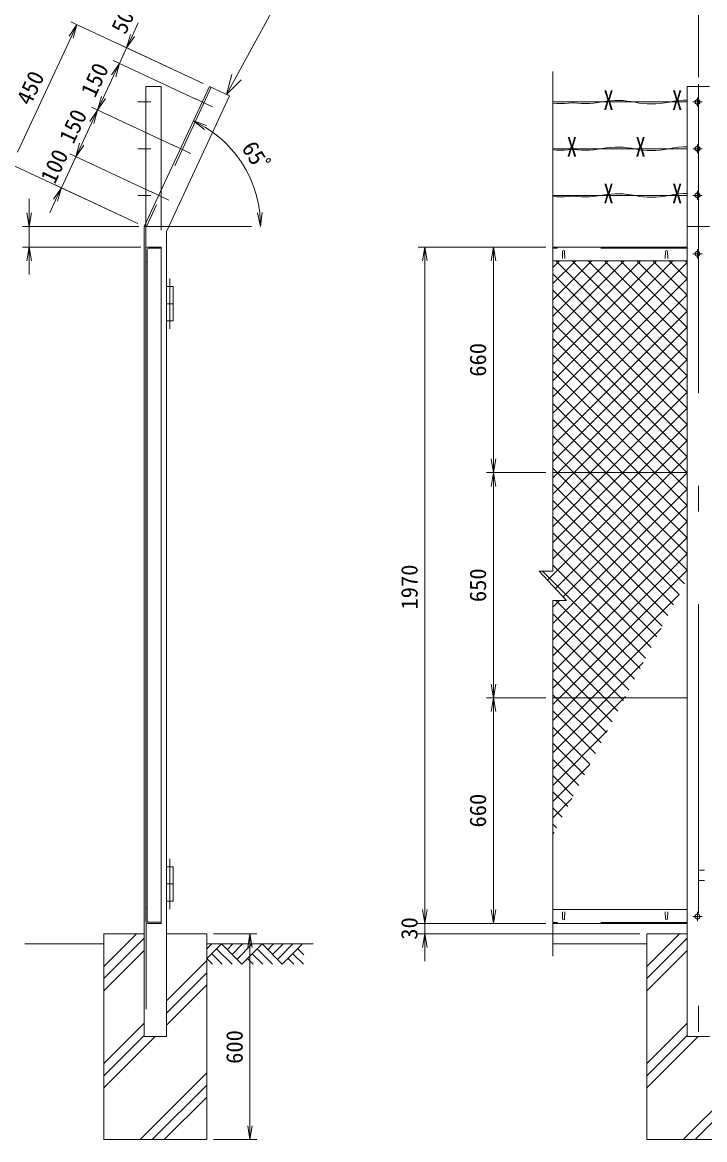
# Model space of a CAD drawing. Units: millimetres, scale not verified. Extents: x -5936 to 5936, y -4198 to 4198.
# Drawn here: x -1376 to 612, y -1857 to 1397 of the extents above; entities that cross this region are included whole.
import ezdxf
from ezdxf.enums import TextEntityAlignment as Align

# ---------------------------------------------------------------- set-up
doc = ezdxf.new("R2010")
doc.units = ezdxf.units.MM
doc.header["$LTSCALE"] = 30
for name, pattern in [('USER1', [58, 30, -9, 2.5, -5, 2.5, -9]), ('USER2', [12.6, 8.4, -4.2]), ('USER3', [50.5, 30, -9, 2.5, -9])]:
    doc.linetypes.add(name, pattern=pattern)
for name, color, linetype, lineweight in [('0-0_22', 7, 'Continuous', 9), ('0-2_27', 3, 'Continuous', 9), ('0-3_D-STR1', 1, 'Continuous', 9), ('0-6_D-STR4', 7, 'Continuous', 9), ('0-7_0', 7, 'Continuous', 9), ('0-8_D-DCR-HCH', 7, 'Continuous', 9), ('0-9_32', 1, 'USER3', 9), ('0-A_5', 1, 'Continuous', 9), ('0-B_D-STR-DIM', 7, 'Continuous', 9), ('0-E_D-STR2', 7, 'Continuous', 9), ('0-F_1', 7, 'Continuous', 9)]:
    doc.layers.add(name, color=color, linetype=linetype, lineweight=lineweight)
doc.styles.add('ＭＳ ゴシック', font='')
doc.styles.get('ＭＳ ゴシック').set_extended_font_data('MS Gothic')

# ---------------------------------------------------------------- blocks, each defined once
blk = doc.blocks.new('G104')
at = {"layer": '0-0_22'}
for p, q in [((155047.9, 85697.5), (155472.2, 86121.8)), ((155047.9, 84849), (156320.7, 86121.8)), ((156320.7, 86121.8), (158093.1, 84349.4)), ((157320, 86121.8), (156820.4, 85622.2)), ((158168.5, 86121.8), (157244.6, 85197.9)), ((159017, 86121.8), (157668.8, 84773.6)), ((159865.5, 86121.8), (158093.1, 84349.4)), ((159865.5, 86121.8), (161638, 84349.4)), ((160864.8, 86121.8), (160365.2, 85622.2)), ((161713.3, 86121.8), (160789.4, 85197.9)), ((162561.8, 86121.8), (161213.7, 84773.7)), ((163410.4, 86121.8), (161637.9, 84349.4)), ((155472.2, 85273.3), (156396.1, 84349.4)), ((155896.4, 85697.5), (157244.6, 84349.4)), ((159017, 85273.3), (159940.9, 84349.4)), ((159441.3, 85697.6), (160789.4, 84349.4)), ((163485.7, 84349.4), (162561.8, 85273.3)), ((163510.2, 85173.4), (162986.1, 85697.5)), ((155047.9, 84849), (155547.5, 84349.4)), ((158592.8, 84849), (159092.4, 84349.4)), ((162637.2, 84349.4), (162137.6, 84849))]:
    blk.add_line(p, q, dxfattribs=at)
blk = doc.blocks.new('_OPEN')
at = {"layer": '0-7_0'}
blk.add_line((-30, 5), (0, 0), dxfattribs=at)
blk.add_lwpolyline([(-30, -5), (0, 0), (-30, 0)], dxfattribs=at)

msp = doc.modelspace()

# ---------------------------------------------------------------- linework, layer by layer
at = {"layer": '0-2_27'}
for p, q in [((561.17, 1165.46), (169.68, 1165.46)), ((561.17, 1029.51), (169.68, 1029.51)), ((561.17, 893.57), (169.68, 893.57)), ((-935.96, 627.94), (-955.96, 627.94)), ((-935.96, 527.94), (-935.96, 627.94)), ((-935.96, 577.94), (-955.96, 577.94)), ((-955.96, 467.94), (-955.96, 567.94)), ((-935.96, 527.94), (-955.96, 527.94)), ((-955.96, -952.06), (-955.96, -1052.06)), ((-935.96, -1062.06), (-955.96, -1062.06)), ((-935.96, -1062.06), (-935.96, -1162.06)), ((-935.96, -1112.06), (-955.96, -1112.06)), ((-935.96, -1162.06), (-955.96, -1162.06))]:
    msp.add_line(p, q, dxfattribs=at)
at = {"layer": '0-2_27', "linetype": 'USER3'}
for p, q in [((-945.96, 505.11), (-945.96, 651.54)), ((-945.96, -1039.24), (-945.96, -1185.67))]:
    msp.add_line(p, q, dxfattribs=at)
at = {"layer": '0-2_27'}
for points in [[(169.68, 1162.29), (180.35, 1161.54), (192.3, 1161.22), (204.06, 1161.44), (215.63, 1162.19), (227.01, 1163.49), (228.67, 1163.76)], [(561.17, 1170.83), (549.41, 1170.46), (536.12, 1169.4), (522.7, 1167.68), (509.16, 1165.31), (495.7, 1162.94), (482.53, 1161.22), (469.65, 1160.15), (457.06, 1159.72), (444.75, 1159.95), (432.73, 1160.82), (421, 1162.34), (409.55, 1164.52), (398.17, 1166.72), (386.63, 1168.34), (374.92, 1169.37), (363.05, 1169.81), (351.02, 1169.67), (338.82, 1168.93), (326.47, 1167.62), (313.95, 1165.71), (301.44, 1163.79), (289.12, 1162.39), (276.99, 1161.54), (265.04, 1161.22), (253.28, 1161.44), (241.71, 1162.19), (230.33, 1163.49), (228.67, 1163.76)], [(169.68, 1026.34), (180.35, 1025.59), (192.3, 1025.27), (204.06, 1025.49), (215.63, 1026.25), (227.01, 1027.54), (228.67, 1027.81)], [(561.17, 1034.88), (549.41, 1034.52), (536.12, 1033.45), (522.7, 1031.74), (509.16, 1029.37), (495.7, 1027), (482.53, 1025.27), (469.65, 1024.2), (457.06, 1023.78), (444.75, 1024), (432.73, 1024.87), (421, 1026.4), (409.55, 1028.57), (398.17, 1030.77), (386.63, 1032.39), (374.92, 1033.42), (363.05, 1033.86), (351.02, 1033.72), (338.82, 1032.99), (326.47, 1031.67), (313.95, 1029.77), (301.44, 1027.84), (289.12, 1026.45), (276.99, 1025.59), (265.04, 1025.27), (253.28, 1025.49), (241.71, 1026.25), (230.33, 1027.54), (228.67, 1027.81)], [(169.68, 890.4), (180.35, 889.65), (192.3, 889.33), (204.06, 889.55), (215.63, 890.3), (227.01, 891.59), (228.67, 891.86)], [(561.17, 898.94), (549.41, 898.57), (536.12, 897.51), (522.7, 895.79), (509.16, 893.42), (495.7, 891.05), (482.53, 889.33), (469.65, 888.25), (457.06, 887.83), (444.75, 888.05), (432.73, 888.93), (421, 890.45), (409.55, 892.62), (398.17, 894.83), (386.63, 896.44), (374.92, 897.47), (363.05, 897.92), (351.02, 897.77), (338.82, 897.04), (326.47, 895.73), (313.95, 893.82), (301.44, 891.89), (289.12, 890.5), (276.99, 889.65), (265.04, 889.33), (253.28, 889.55), (241.71, 890.3), (230.33, 891.59), (228.67, 891.86)]]:
    msp.add_lwpolyline(points, dxfattribs=at)
at = {"layer": '0-3_D-STR1'}
for p, q in [((169.68, 1254.73), (169.68, -200.92)), ((-830.78, 1210.77), (-1020.96, 802.94)), ((-830.78, 1210.77), (-771.87, 1183.3)), ((561.17, 1210.77), (561.17, -1557.06)), ((626.17, 1210.77), (561.17, 1210.77)), ((-771.87, 1183.3), (-955.96, 788.52)), ((-1020.96, 802.94), (-1020.96, -1557.06)), ((-955.96, 788.52), (-955.96, -1557.06)), ((561.17, 802.94), (626.17, 802.94)), ((561.17, 802.94), (626.17, 802.94)), ((-1015.96, 722.94), (-1015.96, 737.94)), ((-1015.96, 697.94), (-1015.96, 737.31)), ((-1015.96, -1221.44), (-1015.96, 727.72)), ((-1012.59, -1184.31), (-1012.59, 733.94)), ((-1012.59, 700.19), (-1012.59, 733.94)), ((-1010.34, 742.94), (-970.96, 742.94)), ((-1006.96, 739.56), (-973.21, 739.56)), ((-970.96, 742.94), (-970.96, -1227.06)), ((-970.96, 742.94), (-970.96, 741.81)), ((561.17, 742.94), (169.68, 742.94)), ((197.42, 709.44), (198.17, 729.94)), ((204.92, 709.44), (204.17, 729.94)), ((497.42, 709.44), (498.17, 729.94)), ((504.92, 709.44), (504.17, 729.94)), ((-1015.96, 697.94), (-1014.84, 697.94)), ((561.17, 702.94), (169.68, 702.94)), ((561.17, 85.94), (169.68, 85.94)), ((129.68, -200.92), (209.68, -287.08)), ((169.68, -200.92), (129.68, -200.92)), ((169.68, -287.08), (169.68, -1322.75)), ((169.68, -287.08), (209.68, -287.08)), ((561.17, -570.06), (169.68, -570.06)), ((592.92, -1072.06), (611.26, -1072.06)), ((592.92, -1102.06), (611.26, -1102.06)), ((-1015.96, -1182.06), (-1014.84, -1182.06)), ((-1015.96, -1182.06), (-1014.84, -1182.06)), ((-1015.96, -1182.06), (-1015.96, -1221.44)), ((-1015.96, -1182.06), (-1015.96, -1221.44)), ((-1012.59, -1184.31), (-1012.59, -1218.06)), ((-1012.59, -1184.31), (-1012.59, -1218.06)), ((561.17, -1187.06), (169.68, -1187.06)), ((197.42, -1193.56), (198.17, -1214.06)), ((204.92, -1193.56), (204.17, -1214.06)), ((497.42, -1193.56), (498.17, -1214.06)), ((504.92, -1193.56), (504.17, -1214.06)), ((-1015.96, -1207.06), (-1015.96, -1221.44)), ((-1010.34, -1227.06), (-970.96, -1227.06)), ((-1007.52, -1227.06), (-979.4, -1227.06)), ((-1006.96, -1223.69), (-973.21, -1223.69)), ((-1006.96, -1223.69), (-973.21, -1223.69)), ((-970.96, -1227.06), (-970.96, -1225.94)), ((-970.96, -1227.06), (-970.96, -1225.94)), ((561.17, -1227.06), (169.68, -1227.06)), ((-1020.96, -1557.06), (-955.96, -1557.06)), ((626.17, -1557.06), (561.17, -1557.06))]:
    msp.add_line(p, q, dxfattribs=at)
at = {"layer": '0-3_D-STR1', "linetype": 'USER1'}
for p, q in [((-1015.96, 737.31), (-1015.96, 1210.77)), ((-1015.96, 1210.77), (-970.96, 1210.77)), ((-970.96, 1210.77), (-970.96, 791.85))]:
    msp.add_line(p, q, dxfattribs=at)
at = {"layer": '0-3_D-STR1', "linetype": 'USER2'}
for p, q in [((-825.35, 1208.24), (-1015.52, 800.4)), ((561.17, 739.94), (169.68, 739.94)), ((-1014.96, -1224.64), (-1014.96, -1557.06)), ((561.17, -1224.06), (169.68, -1224.06))]:
    msp.add_line(p, q, dxfattribs=at)
at = {"layer": '0-3_D-STR1', "linetype": 'USER3'}
for p, q in [((593.67, 1217.47), (593.67, -1614.31)), ((591.17, 1152.03), (591.17, 1178.91)), ((-1001.76, 1165.46), (-1039.82, 1165.46)), ((577.73, 1165.46), (604.62, 1165.46)), ((591.17, 1016.08), (591.17, 1042.96)), ((-1001.76, 1029.51), (-1039.82, 1029.51)), ((577.73, 1029.51), (604.62, 1029.51)), ((-1001.76, 893.57), (-1039.82, 893.57)), ((577.73, 893.57), (604.62, 893.57)), ((591.17, 880.13), (591.17, 907.02)), ((604.6, 722.94), (577.72, 722.94)), ((591.17, 736.37), (591.17, 709.49)), ((591.17, -1193.63), (591.17, -1220.51)), ((604.6, -1207.06), (577.72, -1207.06))]:
    msp.add_line(p, q, dxfattribs=at)
at = {"layer": '0-3_D-STR1'}
for points in [[(591.17, 1173.3), (597.96, 1169.38), (597.96, 1161.54), (591.17, 1157.62), (584.38, 1161.54), (584.38, 1169.38)], [(591.17, 1037.35), (597.96, 1033.43), (597.96, 1025.59), (591.17, 1021.67), (584.38, 1025.59), (584.38, 1033.43)], [(591.17, 901.41), (597.96, 897.49), (597.96, 889.65), (591.17, 885.73), (584.38, 889.65), (584.38, 897.49)], [(583.33, 722.94), (587.25, 729.72), (595.09, 729.72), (599.01, 722.94), (595.09, 716.15), (587.25, 716.15)], [(583.33, -1207.06), (587.25, -1213.85), (595.09, -1213.85), (599.01, -1207.06), (595.09, -1200.28), (587.25, -1200.28)]]:
    msp.add_lwpolyline(points, close=True, dxfattribs=at)
for centre in [(591.17, 1165.46), (591.17, 1029.51), (591.17, 893.57), (591.17, 722.94), (591.17, -1207.06)]:
    msp.add_circle(centre, 6.8, dxfattribs=at)
for centre, radius, start, end in [((-1010.34, 737.31), 5.62, 90, 180), ((-1006.96, 733.94), 5.62, 90, 180), ((-973.21, 741.81), 2.25, 270, 0), ((201.17, 729.94), 3, 0, 180), ((501.17, 729.94), 3, 0, 180), ((-1014.84, 700.19), 2.25, 270, 0), ((-1014.84, -1184.31), 2.25, 0, 90), ((-1014.84, -1184.31), 2.25, 0, 90), ((-1010.34, -1221.44), 5.62, 180, 270), ((-1010.34, -1221.44), 5.62, 180, 270), ((-1006.96, -1218.06), 5.62, 180, 270), ((-1006.96, -1218.06), 5.62, 180, 270), ((-973.21, -1225.94), 2.25, 0, 90), ((-973.21, -1225.94), 2.25, 0, 90), ((201.17, -1214.06), 3, 180, 0), ((501.17, -1214.06), 3, 180, 0)]:
    msp.add_arc(centre, radius, start, end, dxfattribs=at)
at = {"layer": '0-6_D-STR4'}
for p, q in [((-1138.46, -1257.06), (-1138.46, -1857.06)), ((-1020.96, -1257.06), (-1138.46, -1257.06)), ((-838.46, -1257.06), (-955.96, -1257.06)), ((-838.46, -1257.06), (-838.46, -1857.06)), ((443.67, -1257.06), (443.67, -1857.06)), ((443.67, -1257.06), (561.17, -1257.06)), ((-1369.07, -1287.06), (-1138.46, -1287.06)), ((-838.46, -1287.06), (-528.09, -1287.06)), ((443.67, -1287.06), (169.68, -1287.06)), ((-838.46, -1857.06), (-1138.46, -1857.06)), ((443.67, -1857.06), (743.67, -1857.06))]:
    msp.add_line(p, q, dxfattribs=at)
at = {"layer": '0-8_D-DCR-HCH'}
for p, q in [((-1138.46, -1352.62), (-1042.91, -1257.06)), ((443.67, -1352.62), (539.22, -1257.06)), ((-1138.46, -1387.97), (-1020.96, -1270.47)), ((443.67, -1387.97), (561.17, -1270.47)), ((-1138.46, -1423.33), (-1020.96, -1305.83)), ((443.67, -1423.33), (561.17, -1305.83)), ((-955.96, -1452.96), (-838.46, -1335.46)), ((-955.96, -1488.32), (-838.46, -1370.82)), ((-955.96, -1523.67), (-838.46, -1406.17)), ((-1138.46, -1635.46), (-1020.96, -1517.96)), ((443.67, -1635.46), (561.17, -1517.96)), ((-1138.46, -1670.82), (-1020.96, -1553.32)), ((-1138.46, -1706.17), (-989.35, -1557.06)), ((443.67, -1670.82), (561.17, -1553.32)), ((443.67, -1706.17), (592.77, -1557.06)), ((-1032.9, -1857.06), (-838.46, -1662.62)), ((549.23, -1857.06), (743.67, -1662.62)), ((-997.55, -1857.06), (-838.46, -1697.98)), ((584.58, -1857.06), (743.67, -1697.98)), ((-962.19, -1857.06), (-838.46, -1733.34))]:
    msp.add_line(p, q, dxfattribs=at)
at = {"layer": '0-9_32'}
for p, q in [((-875.02, 1176.23), (-821.98, 1151.5)), ((-938.41, 1040.28), (-885.38, 1015.56)), ((-1001.8, 904.34), (-948.77, 879.61))]:
    msp.add_line(p, q, dxfattribs=at)
at = {"layer": '0-A_5'}
msp.add_line((-1020.96, 802.94), (-708.41, 802.94), dxfattribs=at)
at = {"layer": '0-B_D-STR-DIM'}
for p, q in [((593.67, 1237.47), (593.67, 1707.6)), ((-848.91, 1219.23), (-1235.05, 1399.28)), ((-1055.01, 1359.47), (-1038.1, 1395.72)), ((-1390.19, 1019.25), (-1233.82, 1354.58)), ((-1071.91, 1323.21), (-1093.04, 1277.9)), ((-848.91, 1219.23), (-1090.04, 1331.67)), ((-870.04, 1173.91), (-1111.17, 1286.35)), ((-870.04, 1173.91), (-1111.17, 1286.35)), ((-1139.53, 1178.2), (-1109.95, 1241.65)), ((-1109.95, 1241.65), (-1126.85, 1205.39)), ((-933.43, 1037.96), (-1174.56, 1150.4)), ((-933.43, 1037.96), (-1174.56, 1150.4)), ((-1202.92, 1042.26), (-1173.34, 1105.7)), ((-1202.92, 1042.26), (-1186.02, 1078.51)), ((-996.83, 902.02), (-1237.95, 1014.46)), ((-996.83, 902.02), (-1237.95, 1014.46)), ((-1039.09, 811.39), (-1425.22, 991.45)), ((-1262.09, 915.37), (-1219.83, 1006.01)), ((-1039.09, 811.39), (-1280.21, 923.83)), ((-1355.83, 842.94), (-1355.83, 882.94)), ((-1278.99, 879.12), (-1295.9, 842.87)), ((-1040.96, 802.94), (-1375.83, 802.94)), ((-1036.5, 802.94), (-1356.19, 802.94)), ((-1355.83, 802.94), (-1355.83, 742.94)), ((-1030.34, 742.94), (-1375.83, 742.94)), ((109.68, 742.94), (-223.06, 742.94)), ((149.68, 742.94), (-23.42, 742.94)), ((-1355.83, 702.94), (-1355.83, 662.94)), ((-203.06, 702.94), (-203.06, -1187.06)), ((-3.42, 125.94), (-3.42, 702.94)), ((149.68, 85.94), (-23.42, 85.94)), ((149.68, 85.94), (-23.42, 85.94)), ((-3.42, -530.06), (-3.42, 45.94)), ((149.68, -570.06), (-23.42, -570.06)), ((149.68, -570.06), (-23.42, -570.06)), ((-3.42, -1187.06), (-3.42, -610.06)), ((-203.06, -1187.06), (-203.06, -1147.06)), ((109.68, -1227.06), (-223.06, -1227.06)), ((109.68, -1227.06), (-223.06, -1227.06)), ((-203.06, -1227.06), (-203.06, -1257.06)), ((149.68, -1227.06), (-23.42, -1227.06)), ((-818.46, -1257.06), (-692.64, -1257.06)), ((423.67, -1257.06), (-223.06, -1257.06)), ((-712.64, -1297.06), (-712.64, -1817.06)), ((-203.06, -1297.06), (-203.06, -1337.06)), ((-818.46, -1857.06), (-692.64, -1857.06))]:
    msp.add_line(p, q, dxfattribs=at)
msp.add_arc((-1020.96, 802.94), 339.46, 6.75529, 58.24471, dxfattribs=at)
at = {"layer": '0-E_D-STR2'}
for p, q in [((169.68, 683.48), (189.14, 702.94)), ((169.68, 636.34), (236.28, 702.94)), ((169.68, 589.2), (283.42, 702.94)), ((169.68, 542.06), (330.56, 702.94)), ((169.68, 494.92), (377.7, 702.94)), ((169.68, 447.78), (424.84, 702.94)), ((169.68, 400.64), (471.98, 702.94)), ((169.68, 353.5), (519.12, 702.94)), ((169.68, 306.36), (561.17, 697.84)), ((561.17, 320.38), (178.62, 702.94)), ((561.17, 367.52), (225.76, 702.94)), ((561.17, 414.67), (272.9, 702.94)), ((561.17, 461.81), (320.04, 702.94)), ((561.17, 508.95), (367.18, 702.94)), ((561.17, 556.09), (414.32, 702.94)), ((561.17, 603.23), (461.46, 702.94)), ((561.17, 650.37), (508.6, 702.94)), ((561.17, 697.51), (555.74, 702.94)), ((561.17, 273.24), (169.68, 664.73)), ((169.68, 259.22), (561.17, 650.7)), ((561.17, 226.1), (169.68, 617.59)), ((169.68, 212.08), (561.17, 603.56)), ((561.17, 178.96), (169.68, 570.45)), ((169.68, 164.94), (561.17, 556.42)), ((561.17, 131.82), (169.68, 523.31)), ((169.68, 117.8), (561.17, 509.28)), ((559.91, 85.94), (169.68, 476.16)), ((184.96, 85.94), (561.17, 462.14)), ((512.77, 85.94), (169.68, 429.02)), ((232.1, 85.94), (561.17, 415)), ((465.63, 85.94), (169.68, 381.88)), ((279.24, 85.94), (561.17, 367.86)), ((418.49, 85.94), (169.68, 334.74)), ((326.38, 85.94), (561.17, 320.72)), ((371.35, 85.94), (169.68, 287.6)), ((373.52, 85.94), (561.17, 273.58)), ((324.21, 85.94), (169.68, 240.46)), ((277.07, 85.94), (169.68, 193.32)), ((467.81, 85.94), (561.17, 179.3)), ((229.93, 85.94), (169.68, 146.18)), ((514.95, 85.94), (561.17, 132.16)), ((182.79, 85.94), (169.68, 99.04)), ((154.37, -227.5), (467.81, 85.94)), ((169.68, 70.66), (184.96, 85.94)), ((169.68, 23.52), (232.1, 85.94)), ((169.68, -23.62), (279.24, 85.94)), ((169.68, -70.76), (326.38, 85.94)), ((169.68, -117.91), (373.52, 85.94)), ((177.06, -251.95), (514.95, 85.94)), ((537.43, -268.71), (182.79, 85.94)), ((199.76, -276.39), (561.17, 85.02)), ((553.65, -237.79), (229.93, 85.94)), ((561.17, -198.16), (277.07, 85.94)), ((561.17, -151.02), (324.21, 85.94)), ((561.17, -103.88), (371.35, 85.94)), ((561.17, -56.74), (418.49, 85.94)), ((561.17, -9.6), (465.63, 85.94)), ((561.17, 37.54), (512.77, 85.94)), ((561.17, 84.68), (559.91, 85.94)), ((521.21, -299.63), (169.68, 51.9)), ((169.68, -353.61), (561.17, 37.88)), ((504.99, -330.55), (169.68, 4.76)), ((169.68, -400.75), (561.17, -9.27)), ((488.77, -361.47), (169.68, -42.38)), ((169.68, -447.89), (561.17, -56.41)), ((472.55, -392.39), (169.68, -89.52)), ((169.68, -495.03), (561.17, -103.55)), ((456.33, -423.31), (169.68, -136.66)), ((169.68, -542.17), (561.17, -150.69)), ((440.11, -454.23), (169.68, -183.8)), ((131.67, -203.06), (133.81, -200.92)), ((423.89, -485.15), (139.66, -200.92)), ((169.68, -306.47), (189.07, -287.08)), ((407.67, -516.07), (178.68, -287.08)), ((236.07, -570.06), (537.44, -268.69)), ((391.45, -546.99), (169.68, -325.22)), ((367.39, -570.06), (169.68, -372.36)), ((283.21, -570.06), (485.43, -367.85)), ((320.25, -570.06), (169.68, -419.5)), ((273.1, -570.06), (169.68, -466.64)), ((330.35, -570.06), (433.41, -467)), ((225.96, -570.06), (169.68, -513.78)), ((178.82, -570.06), (169.68, -560.93)), ((169.68, -636.45), (236.07, -570.06)), ((169.68, -683.59), (283.21, -570.06)), ((169.68, -730.73), (330.35, -570.06)), ((169.68, -777.87), (377.49, -570.06)), ((310.35, -701.59), (178.82, -570.06)), ((326.57, -670.67), (225.96, -570.06)), ((342.79, -639.75), (273.1, -570.06)), ((359.01, -608.83), (320.25, -570.06)), ((375.23, -577.91), (367.39, -570.06)), ((377.49, -570.06), (381.4, -566.16)), ((294.13, -732.51), (169.68, -608.07)), ((277.91, -763.43), (169.68, -655.21)), ((169.68, -825.01), (329.38, -665.31)), ((261.69, -794.35), (169.68, -702.35)), ((245.47, -825.27), (169.68, -749.49)), ((169.68, -872.15), (277.37, -764.47)), ((229.25, -856.19), (169.68, -796.63)), ((213.03, -887.11), (169.68, -843.77)), ((169.68, -919.29), (225.35, -863.63)), ((196.81, -918.03), (169.68, -890.91)), ((180.59, -948.95), (169.68, -938.05)), ((169.68, -966.43), (173.34, -962.78))]:
    msp.add_line(p, q, dxfattribs=at)
for points in [[(169.68, -165.05), (420.67, 85.94), (561.17, 226.44)], [(169.68, -589.31), (188.93, -570.06), (561.17, -197.83)]]:
    msp.add_lwpolyline(points, dxfattribs=at)
at = {"layer": '0-F_1'}
for q in [(-616.76, 1488.19), (-765.62, 1245.5), (-738.61, 1230.17)]:
    msp.add_line((-780.72, 1187.43), q, dxfattribs=at)

# ---------------------------------------------------------------- block references
at = {"layer": '0-7_0', "xscale": 0.03333333, "yscale": 0.03333333}
msp.add_blockref('G104', (-6006.41, -4157.79), dxfattribs=at)
at = {"layer": '0-B_D-STR-DIM', "xscale": 1.333333, "yscale": 1.333333}
for p, rotation in [((-1216.92, 1390.83), 65), ((-1071.91, 1323.21), 245), ((-1093.04, 1277.9), 65), ((-1093.04, 1277.9), 65), ((-1156.43, 1141.95), 245), ((-1156.43, 1141.95), 65), ((-877.5, 1110.59), 151.62236), ((-1219.83, 1006.01), 245), ((-1219.83, 1006.01), 245), ((-1262.09, 915.37), 65), ((-1355.83, 802.94), 270), ((-681.5, 802.94), 273.37764), ((-1355.83, 742.94), 90), ((-203.06, 742.94), 90), ((-3.42, 742.94), 90), ((-3.42, 85.94), 270), ((-3.42, 85.94), 90), ((-3.42, -570.06), 270), ((-3.42, -570.06), 90), ((-203.06, -1227.06), 270), ((-203.06, -1227.06), 270), ((-3.42, -1227.06), 270), ((-712.64, -1257.06), 90), ((-203.06, -1257.06), 90), ((-712.64, -1857.06), 270)]:
    msp.add_blockref('_OPEN', p, dxfattribs=dict(at, rotation=rotation))

# ---------------------------------------------------------------- texts
at = {"layer": '0-2_27', "style": 'ＭＳ ゴシック', "width": 0.75}
for p in [(317.27, 1124.63), (517.27, 1124.63), (210.56, 988.69), (410.56, 988.69), (317.27, 852.74), (517.27, 852.74)]:
    msp.add_text('X', height=57.62, dxfattribs=at).set_placement(p, align=Align.BOTTOM_LEFT)
at = {"layer": '0-B_D-STR-DIM', "style": 'ＭＳ ゴシック'}
for s, rotation, p in [('50', 65, (-1062.42, 1353.51)), ('150', 65, (-1151.14, 1169.27)), ('450', 65, (-1338.62, 1145.81)), ('150', 65, (-1214.12, 1034.21)), ('65ﾟ', 302.5, (-751.2, 1023.85)), ('100', 65, (-1268.48, 917.64)), ('660', 90, (-10.17, 365.19)), ('1970', 90, (-209.81, -312.92)), ('650', 90, (-10.17, -291.31)), ('660', 90, (-10.17, -947.81)), ('30', 90, (-209.81, -1274.69)), ('600', 90, (-719.39, -1636.31))]:
    msp.add_text(s, height=48.17, rotation=rotation, dxfattribs=at).set_placement(p, align=Align.BOTTOM_LEFT)

doc.saveas('drawing.dxf')
